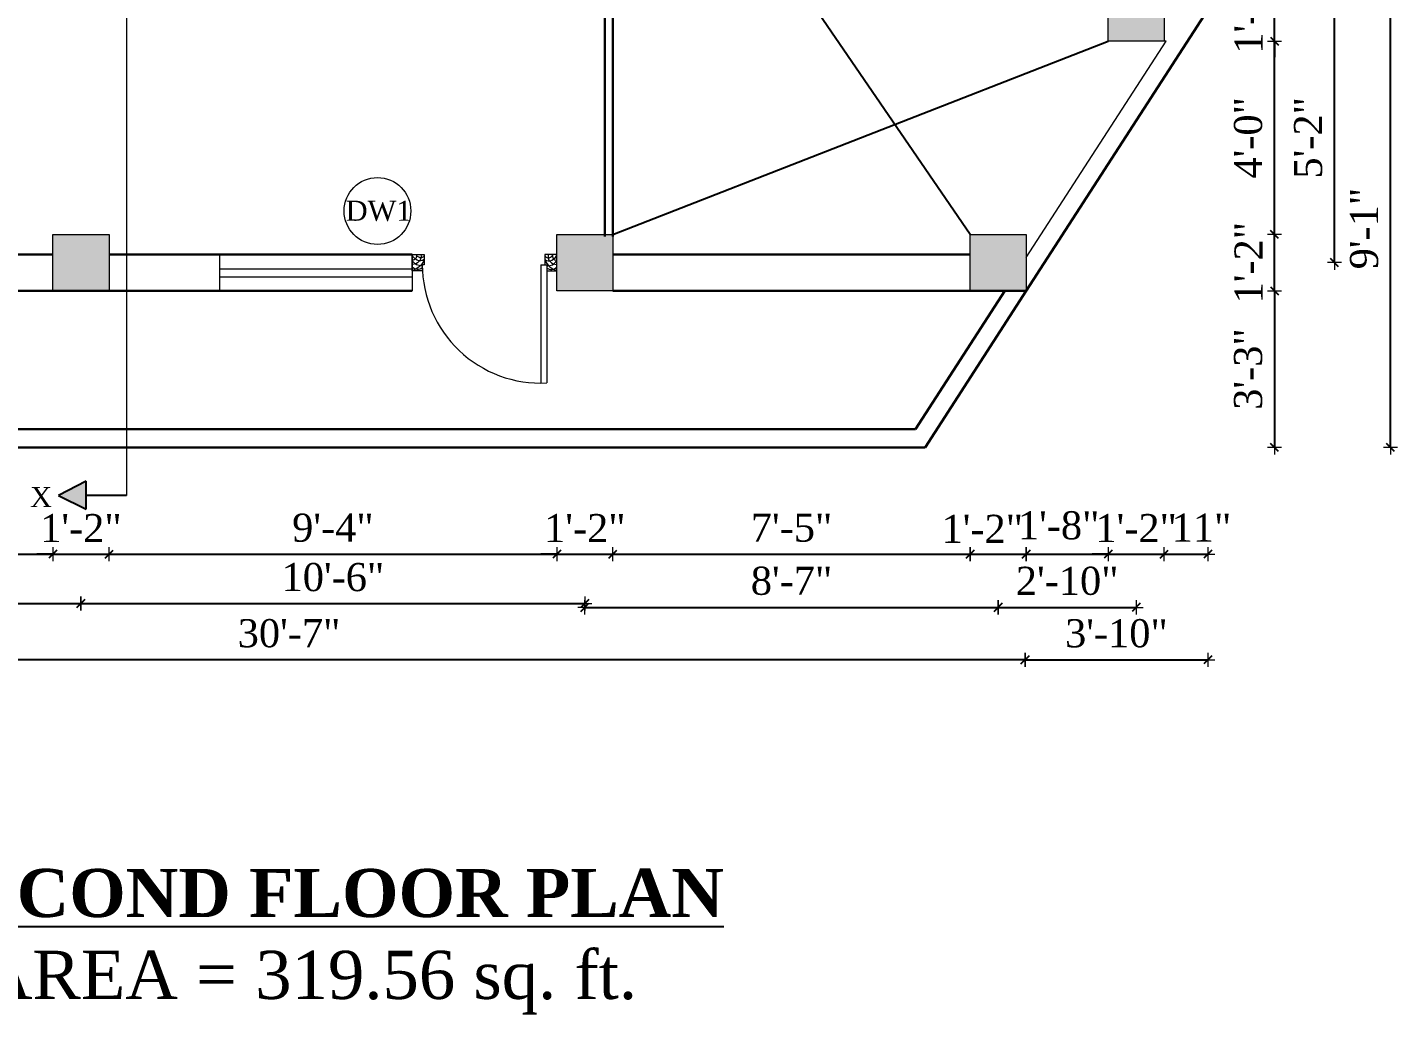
# Model space of a CAD drawing. Header units: inches. Extents: x 151827 to 346502, y -56182 to -23217.
# Drawn here: x 160600.1 to 160941.6, y -26790.3 to -26544.5 of the extents above; entities that cross this region are included whole.
import ezdxf

# ---------------------------------------------------------------- set-up
doc = ezdxf.new("R2010")
doc.units = ezdxf.units.IN
doc.header["$LTSCALE"] = 5
doc.header["$MEASUREMENT"] = 0
for name, color, linetype, lineweight in [('A-WALL', 7, 'Continuous', 9), ('Dimension', 7, 'Continuous', 18), ('DOOR', 62, 'Continuous', 0), ('Dw', 2, 'Continuous', 18)]:
    doc.layers.add(name, color=color, linetype=linetype, lineweight=lineweight)
doc.layers.add('dim line', color=7, linetype='Continuous', lineweight=15, true_color=0xfab2b2)
doc.layers.add('TEXT', color=6, linetype='Continuous')
doc.layers.add('WALL', color=7, linetype='Continuous')
doc.styles.add('ordinary', font='times.ttf')
doc.dimstyles.new('Copy of 96', dxfattribs={"dimtxt": 7, "dimasz": 4, "dimexe": 0.5, "dimexo": 0.5, "dimgap": 3, "dimtad": 1, "dimdec": 1, "dimzin": 11, "dimdsep": 46, "dimlunit": 4, "dimtxsty": 'ordinary', "dimblk": 'OBLIQUE', "dimcen": 0.09, "dimse1": 1, "dimse2": 1, "dimclrt": 6, "dimazin": 0, "dimtfac": 1, "dimtdec": 1, "dimtix": 1, "dimtmove": 2, "dimatfit": 3, "dimldrblk": 'leader', "dimfxl": 0.5, "dimfxlon": 1, "dimtolj": 1, "dimtzin": 0, "dimarcsym": 0})

# ---------------------------------------------------------------- blocks, each defined once
blk = doc.blocks.new('A$C27B36B59')
at = {"layer": 'DOOR'}
for p, q in [((0, 4), (0, 0)), ((2.5, 4), (0, 4)), ((2.5, 2.5), (2.5, 4)), ((0, 0), (3, 0)), ((3, 2.5), (2.5, 2.5)), ((3, 0), (3, 2.5))]:
    blk.add_line(p, q, dxfattribs=at)
for centre, radius, start, end in [((-1.4, -0.54), 4.75, 22.1411, 72.838), ((1.34, 2.09), 1.64, 45.138, 144.8948), ((2.21, 0.3), 2.49, 83.3149, 152.658), ((0.13, 0.37), 2.05, 349.4875, 93.6805), ((1.96, -0.47), 2.01, 58.7447, 166.495), ((-0.06, 0.32), 1.13, 343.542, 86.947), ((2.08, -0.4), 1.17, 38.2816, 160.1519)]:
    blk.add_arc(centre, radius, start, end, dxfattribs=at)
blk = doc.blocks.new('D2')
at = {"layer": 'DOOR'}
for p, q in [((74473.95, 24047.59), (74473.95, 24018.09)), ((74473.95, 24047.59), (74475.45, 24047.59)), ((74475.45, 24047.59), (74475.45, 24018.13))]:
    blk.add_line(p, q, dxfattribs=at)
blk.add_arc((74473.95, 24047.59), 29.5, 180, 272.9146, dxfattribs=at)
at = {"layer": 'DOOR', "xscale": -1, "rotation": 180}
blk.add_blockref('A$C27B36B59', (74441.95, 24050.09), dxfattribs=at)
at = {"layer": 'DOOR', "rotation": 180}
blk.add_blockref('A$C27B36B59', (74477.95, 24050.09), dxfattribs=at)
blk = doc.blocks.new('oblique')
at = {"color": 0, "lineweight": -2}
blk.add_line((0.25, 0.25), (-0.25, -0.25), dxfattribs=at)
at = {"layer": 'dim line', "lineweight": 9}
for p, q in [((-0.4375, 0), (0.4375, 0)), ((0, 0.4375), (0, -0.4375))]:
    blk.add_line(p, q, dxfattribs=at)
blk = doc.blocks.new('*D741')
at = {"layer": 'A-WALL', "color": 0, "lineweight": -2, "ltscale": 5, "transparency": 16777216}
for p, q in [((160910.9, -26596.06), (160910.9, -26592.06)), ((160910.9, -26610.06), (160910.9, -26596.06)), ((160910.9, -26610.06), (160910.9, -26614.06))]:
    blk.add_line(p, q, dxfattribs=at)
at = {"layer": 'Defpoints', "color": 0, "ltscale": 5, "transparency": 16777216}
for p in [(160849.03, -26596.06), (160910.9, -26596.06), (160849.03, -26610.06)]:
    blk.add_point(p, dxfattribs=at)
at = {"layer": 'A-WALL', "color": 0, "lineweight": -2, "ltscale": 5, "transparency": 16777216, "xscale": 4, "yscale": 4, "zscale": 4}
for p, rotation in [((160910.9, -26596.06), 270), ((160910.9, -26610.06), 90)]:
    blk.add_blockref('oblique', p, dxfattribs=dict(at, rotation=rotation))
at = {"layer": 'A-WALL', "color": 6, "ltscale": 5, "transparency": 16777216, "insert": (160904.4, -26603.06), "char_height": 7, "attachment_point": 5, "rotation": 90, "style": 'ordinary'}
blk.add_mtext('\\A1;1\'-2"', dxfattribs=at)
blk = doc.blocks.new('_OBLIQUE')
at = {"color": 0, "linetype": 'ByBlock'}
blk.add_line((-0.5, -0.5), (0.5, 0.5), dxfattribs=at)
blk = doc.blocks.new('leader')
at = {"layer": 'Dimension'}
for p, q in [((0, -4.328), (0, 4.328)), ((-4.424, 0), (4.424, 0))]:
    blk.add_line(p, q, dxfattribs=at)
blk = doc.blocks.new('*D742')
at = {"layer": 'A-WALL', "color": 0, "lineweight": -2, "ltscale": 5, "transparency": 16777216}
blk.add_line((160910.9, -26596.06), (160910.9, -26547.88), dxfattribs=at)
at = {"layer": 'Defpoints', "color": 0, "ltscale": 5, "transparency": 16777216}
for p in [(160883.41, -26547.88), (160910.9, -26547.88), (160849.03, -26596.06)]:
    blk.add_point(p, dxfattribs=at)
at = {"layer": 'A-WALL', "color": 0, "lineweight": -2, "ltscale": 5, "transparency": 16777216, "xscale": 4, "yscale": 4, "zscale": 4}
for p, rotation in [((160910.9, -26547.88), 90), ((160910.9, -26596.06), 270)]:
    blk.add_blockref('oblique', p, dxfattribs=dict(at, rotation=rotation))
at = {"layer": 'A-WALL', "color": 6, "ltscale": 5, "transparency": 16777216, "insert": (160904.34, -26571.97), "char_height": 7, "attachment_point": 5, "rotation": 90, "style": 'ordinary'}
blk.add_mtext('\\A1;4\'-0"', dxfattribs=at)
blk = doc.blocks.new('*D743')
at = {"layer": 'A-WALL', "color": 0, "lineweight": -2, "ltscale": 5, "transparency": 16777216}
for p, q in [((160910.9, -26533.88), (160910.9, -26529.88)), ((160910.9, -26547.88), (160910.9, -26533.88)), ((160910.9, -26547.88), (160910.9, -26551.88))]:
    blk.add_line(p, q, dxfattribs=at)
at = {"layer": 'Defpoints', "color": 0, "ltscale": 5, "transparency": 16777216}
for p in [(160883.41, -26533.88), (160910.9, -26533.88), (160883.41, -26547.88)]:
    blk.add_point(p, dxfattribs=at)
at = {"layer": 'A-WALL', "color": 0, "lineweight": -2, "ltscale": 5, "transparency": 16777216, "xscale": 4, "yscale": 4, "zscale": 4}
for p, rotation in [((160910.9, -26533.88), 270), ((160910.9, -26547.88), 90)]:
    blk.add_blockref('oblique', p, dxfattribs=dict(at, rotation=rotation))
at = {"layer": 'A-WALL', "color": 6, "ltscale": 5, "transparency": 16777216, "insert": (160904.4, -26540.88), "char_height": 7, "attachment_point": 5, "rotation": 90, "style": 'ordinary'}
blk.add_mtext('\\A1;1\'-2"', dxfattribs=at)
blk = doc.blocks.new('*D748')
at = {"layer": 'A-WALL', "color": 0, "lineweight": -2, "ltscale": 5, "transparency": 16777216}
blk.add_line((160925.85, -26603.06), (160925.85, -26540.88), dxfattribs=at)
at = {"layer": 'Defpoints', "color": 0, "ltscale": 5, "transparency": 16777216}
for p in [(160876.41, -26540.88), (160925.85, -26540.88), (160842.03, -26603.06)]:
    blk.add_point(p, dxfattribs=at)
at = {"layer": 'A-WALL', "color": 0, "lineweight": -2, "ltscale": 5, "transparency": 16777216, "xscale": 4, "yscale": 4, "zscale": 4}
for p, rotation in [((160925.85, -26540.88), 90), ((160925.85, -26603.06), 270)]:
    blk.add_blockref('oblique', p, dxfattribs=dict(at, rotation=rotation))
at = {"layer": 'A-WALL', "color": 6, "ltscale": 5, "transparency": 16777216, "insert": (160919.29, -26571.97), "char_height": 7, "attachment_point": 5, "rotation": 90, "style": 'ordinary'}
blk.add_mtext('\\A1;5\'-2"', dxfattribs=at)
blk = doc.blocks.new('*D764')
at = {"layer": 'A-WALL', "color": 0, "lineweight": -2, "ltscale": 5, "transparency": 16777216}
blk.add_line((160939.81, -26649.06), (160939.81, -26540.06), dxfattribs=at)
at = {"layer": 'Defpoints', "color": 0, "ltscale": 5, "transparency": 16777216}
for p in [(160894.27, -26540.06), (160939.81, -26540.06), (160823.83, -26649.06)]:
    blk.add_point(p, dxfattribs=at)
at = {"layer": 'A-WALL', "color": 0, "lineweight": -2, "ltscale": 5, "transparency": 16777216, "xscale": 4, "yscale": 4, "zscale": 4}
for p, rotation in [((160939.81, -26540.06), 90), ((160939.81, -26649.06), 270)]:
    blk.add_blockref('oblique', p, dxfattribs=dict(at, rotation=rotation))
at = {"layer": 'A-WALL', "color": 6, "ltscale": 5, "transparency": 16777216, "insert": (160933.24, -26594.56), "char_height": 7, "attachment_point": 5, "rotation": 90, "style": 'ordinary'}
blk.add_mtext('\\A1;9\'-1"', dxfattribs=at)
blk = doc.blocks.new('*D767')
at = {"layer": 'A-WALL', "color": 0, "lineweight": -2, "ltscale": 5, "transparency": 16777216}
blk.add_line((160496.24, -26675.67), (160606.45, -26675.67), dxfattribs=at)
at = {"layer": 'Defpoints', "color": 0, "ltscale": 5, "transparency": 16777216}
for p in [(160496.24, -26610.06), (160606.45, -26610.06), (160606.45, -26675.67)]:
    blk.add_point(p, dxfattribs=at)
at = {"layer": 'A-WALL', "color": 0, "lineweight": -2, "ltscale": 5, "transparency": 16777216, "xscale": 4, "yscale": 4, "zscale": 4, "rotation": 180}
blk.add_blockref('oblique', (160496.24, -26675.67), dxfattribs=at)
at = {"layer": 'A-WALL', "color": 0, "lineweight": -2, "ltscale": 5, "transparency": 16777216, "xscale": 4, "yscale": 4, "zscale": 4}
blk.add_blockref('oblique', (160606.45, -26675.67), dxfattribs=at)
at = {"layer": 'A-WALL', "color": 6, "ltscale": 5, "transparency": 16777216, "insert": (160551.35, -26669.1), "char_height": 7, "attachment_point": 5, "style": 'ordinary'}
blk.add_mtext('\\A1;9\'-2"', dxfattribs=at)
blk = doc.blocks.new('*D768')
at = {"layer": 'A-WALL', "color": 0, "lineweight": -2, "ltscale": 5, "transparency": 16777216}
for p, q in [((160606.45, -26675.67), (160602.45, -26675.67)), ((160606.45, -26675.67), (160620.45, -26675.67)), ((160620.45, -26675.67), (160624.45, -26675.67))]:
    blk.add_line(p, q, dxfattribs=at)
at = {"layer": 'Defpoints', "color": 0, "ltscale": 5, "transparency": 16777216}
for p in [(160606.45, -26610.06), (160620.45, -26610.06), (160620.45, -26675.67)]:
    blk.add_point(p, dxfattribs=at)
at = {"layer": 'A-WALL', "color": 0, "lineweight": -2, "ltscale": 5, "transparency": 16777216, "xscale": 4, "yscale": 4, "zscale": 4}
blk.add_blockref('oblique', (160606.45, -26675.67), dxfattribs=at)
at = {"layer": 'A-WALL', "color": 0, "lineweight": -2, "ltscale": 5, "transparency": 16777216, "xscale": 4, "yscale": 4, "zscale": 4, "rotation": 180}
blk.add_blockref('oblique', (160620.45, -26675.67), dxfattribs=at)
at = {"layer": 'A-WALL', "color": 6, "ltscale": 5, "transparency": 16777216, "insert": (160613.45, -26669.17), "char_height": 7, "attachment_point": 5, "style": 'ordinary'}
blk.add_mtext('\\A1;1\'-2"', dxfattribs=at)
blk = doc.blocks.new('*D769')
at = {"layer": 'A-WALL', "color": 0, "lineweight": -2, "ltscale": 5, "transparency": 16777216}
blk.add_line((160620.45, -26675.67), (160732.02, -26675.67), dxfattribs=at)
at = {"layer": 'Defpoints', "color": 0, "ltscale": 5, "transparency": 16777216}
for p in [(160620.45, -26610.06), (160732.02, -26610.06), (160732.02, -26675.67)]:
    blk.add_point(p, dxfattribs=at)
at = {"layer": 'A-WALL', "color": 0, "lineweight": -2, "ltscale": 5, "transparency": 16777216, "xscale": 4, "yscale": 4, "zscale": 4, "rotation": 180}
blk.add_blockref('oblique', (160620.45, -26675.67), dxfattribs=at)
at = {"layer": 'A-WALL', "color": 0, "lineweight": -2, "ltscale": 5, "transparency": 16777216, "xscale": 4, "yscale": 4, "zscale": 4}
blk.add_blockref('oblique', (160732.02, -26675.67), dxfattribs=at)
at = {"layer": 'A-WALL', "color": 6, "ltscale": 5, "transparency": 16777216, "insert": (160676.24, -26669.1), "char_height": 7, "attachment_point": 5, "style": 'ordinary'}
blk.add_mtext('\\A1;9\'-4"', dxfattribs=at)
blk = doc.blocks.new('*D770')
at = {"layer": 'A-WALL', "color": 0, "lineweight": -2, "ltscale": 5, "transparency": 16777216}
for p, q in [((160732.02, -26675.67), (160728.02, -26675.67)), ((160732.02, -26675.67), (160746.02, -26675.67)), ((160746.02, -26675.67), (160750.02, -26675.67))]:
    blk.add_line(p, q, dxfattribs=at)
at = {"layer": 'Defpoints', "color": 0, "ltscale": 5, "transparency": 16777216}
for p in [(160732.02, -26610.06), (160746.02, -26610.06), (160746.02, -26675.67)]:
    blk.add_point(p, dxfattribs=at)
at = {"layer": 'A-WALL', "color": 0, "lineweight": -2, "ltscale": 5, "transparency": 16777216, "xscale": 4, "yscale": 4, "zscale": 4}
blk.add_blockref('oblique', (160732.02, -26675.67), dxfattribs=at)
at = {"layer": 'A-WALL', "color": 0, "lineweight": -2, "ltscale": 5, "transparency": 16777216, "xscale": 4, "yscale": 4, "zscale": 4, "rotation": 180}
blk.add_blockref('oblique', (160746.02, -26675.67), dxfattribs=at)
at = {"layer": 'A-WALL', "color": 6, "ltscale": 5, "transparency": 16777216, "insert": (160739.02, -26669.17), "char_height": 7, "attachment_point": 5, "style": 'ordinary'}
blk.add_mtext('\\A1;1\'-2"', dxfattribs=at)
blk = doc.blocks.new('*D771')
at = {"layer": 'A-WALL', "color": 0, "lineweight": -2, "ltscale": 5, "transparency": 16777216}
blk.add_line((160746.02, -26675.67), (160835.03, -26675.67), dxfattribs=at)
at = {"layer": 'Defpoints', "color": 0, "ltscale": 5, "transparency": 16777216}
for p in [(160746.02, -26610.06), (160835.03, -26610.06), (160835.03, -26675.67)]:
    blk.add_point(p, dxfattribs=at)
at = {"layer": 'A-WALL', "color": 0, "lineweight": -2, "ltscale": 5, "transparency": 16777216, "xscale": 4, "yscale": 4, "zscale": 4, "rotation": 180}
blk.add_blockref('oblique', (160746.02, -26675.67), dxfattribs=at)
at = {"layer": 'A-WALL', "color": 0, "lineweight": -2, "ltscale": 5, "transparency": 16777216, "xscale": 4, "yscale": 4, "zscale": 4}
blk.add_blockref('oblique', (160835.03, -26675.67), dxfattribs=at)
at = {"layer": 'A-WALL', "color": 6, "ltscale": 5, "transparency": 16777216, "insert": (160790.53, -26669.1), "char_height": 7, "attachment_point": 5, "style": 'ordinary'}
blk.add_mtext('\\A1;7\'-5"', dxfattribs=at)
blk = doc.blocks.new('*D772')
at = {"layer": 'A-WALL', "color": 0, "lineweight": -2, "ltscale": 5, "transparency": 16777216}
blk.add_line((160835.03, -26675.67), (160849.03, -26675.67), dxfattribs=at)
at = {"layer": 'Defpoints', "color": 0, "ltscale": 5, "transparency": 16777216}
for p in [(160835.03, -26610.06), (160849.03, -26610.06), (160849.03, -26675.67)]:
    blk.add_point(p, dxfattribs=at)
at = {"layer": 'A-WALL', "color": 0, "lineweight": -2, "ltscale": 5, "transparency": 16777216, "xscale": 4, "yscale": 4, "zscale": 4, "rotation": 180}
blk.add_blockref('oblique', (160835.03, -26675.67), dxfattribs=at)
at = {"layer": 'A-WALL', "color": 0, "lineweight": -2, "ltscale": 5, "transparency": 16777216, "xscale": 4, "yscale": 4, "zscale": 4}
blk.add_blockref('oblique', (160849.03, -26675.67), dxfattribs=at)
at = {"layer": 'A-WALL', "color": 6, "ltscale": 5, "transparency": 16777216, "insert": (160838.06, -26669.35), "char_height": 7, "attachment_point": 5, "style": 'ordinary'}
blk.add_mtext('\\A1;1\'-2"', dxfattribs=at)
blk = doc.blocks.new('*D773')
at = {"layer": 'A-WALL', "color": 0, "lineweight": -2, "ltscale": 5, "transparency": 16777216}
blk.add_line((160849.03, -26675.67), (160869.41, -26675.67), dxfattribs=at)
at = {"layer": 'Defpoints', "color": 0, "ltscale": 5, "transparency": 16777216}
for p in [(160869.41, -26547.88), (160849.03, -26610.06), (160869.41, -26675.67)]:
    blk.add_point(p, dxfattribs=at)
at = {"layer": 'A-WALL', "color": 0, "lineweight": -2, "ltscale": 5, "transparency": 16777216, "xscale": 4, "yscale": 4, "zscale": 4, "rotation": 180}
blk.add_blockref('oblique', (160849.03, -26675.67), dxfattribs=at)
at = {"layer": 'A-WALL', "color": 0, "lineweight": -2, "ltscale": 5, "transparency": 16777216, "xscale": 4, "yscale": 4, "zscale": 4}
blk.add_blockref('oblique', (160869.41, -26675.67), dxfattribs=at)
at = {"layer": 'A-WALL', "color": 6, "ltscale": 5, "transparency": 16777216, "insert": (160857.1, -26668.53), "char_height": 7, "attachment_point": 5, "style": 'ordinary'}
blk.add_mtext('\\A1;1\'-8"', dxfattribs=at)
blk = doc.blocks.new('*D774')
at = {"layer": 'A-WALL', "color": 0, "lineweight": -2, "ltscale": 5, "transparency": 16777216}
for p, q in [((160869.41, -26675.67), (160865.41, -26675.67)), ((160869.41, -26675.67), (160883.41, -26675.67)), ((160883.41, -26675.67), (160887.41, -26675.67))]:
    blk.add_line(p, q, dxfattribs=at)
at = {"layer": 'Defpoints', "color": 0, "ltscale": 5, "transparency": 16777216}
for p in [(160869.41, -26547.88), (160883.41, -26547.88), (160883.41, -26675.67)]:
    blk.add_point(p, dxfattribs=at)
at = {"layer": 'A-WALL', "color": 0, "lineweight": -2, "ltscale": 5, "transparency": 16777216, "xscale": 4, "yscale": 4, "zscale": 4}
blk.add_blockref('oblique', (160869.41, -26675.67), dxfattribs=at)
at = {"layer": 'A-WALL', "color": 0, "lineweight": -2, "ltscale": 5, "transparency": 16777216, "xscale": 4, "yscale": 4, "zscale": 4, "rotation": 180}
blk.add_blockref('oblique', (160883.41, -26675.67), dxfattribs=at)
at = {"layer": 'A-WALL', "color": 6, "ltscale": 5, "transparency": 16777216, "insert": (160876.41, -26669.17), "char_height": 7, "attachment_point": 5, "style": 'ordinary'}
blk.add_mtext('\\A1;1\'-2"', dxfattribs=at)
blk = doc.blocks.new('*D775')
at = {"layer": 'A-WALL', "color": 0, "lineweight": -2, "ltscale": 5, "transparency": 16777216}
blk.add_line((160883.41, -26675.67), (160894.27, -26675.67), dxfattribs=at)
at = {"layer": 'Defpoints', "color": 0, "ltscale": 5, "transparency": 16777216}
for p in [(160894.27, -26540.06), (160883.41, -26547.88), (160894.27, -26675.67)]:
    blk.add_point(p, dxfattribs=at)
at = {"layer": 'A-WALL', "color": 0, "lineweight": -2, "ltscale": 5, "transparency": 16777216, "xscale": 4, "yscale": 4, "zscale": 4, "rotation": 180}
blk.add_blockref('oblique', (160883.41, -26675.67), dxfattribs=at)
at = {"layer": 'A-WALL', "color": 0, "lineweight": -2, "ltscale": 5, "transparency": 16777216, "xscale": 4, "yscale": 4, "zscale": 4}
blk.add_blockref('oblique', (160894.27, -26675.67), dxfattribs=at)
at = {"layer": 'A-WALL', "color": 6, "ltscale": 5, "transparency": 16777216, "insert": (160892.68, -26669.06), "char_height": 7, "attachment_point": 5, "style": 'ordinary'}
blk.add_mtext('\\A1;11"', dxfattribs=at)
blk = doc.blocks.new('*D776')
at = {"layer": 'A-WALL', "color": 0, "lineweight": -2, "ltscale": 5, "transparency": 16777216}
blk.add_line((160489.24, -26687.98), (160613.45, -26687.98), dxfattribs=at)
at = {"layer": 'Defpoints', "color": 0, "ltscale": 5, "transparency": 16777216}
for p in [(160489.24, -26603.06), (160613.45, -26603.06), (160613.45, -26687.98)]:
    blk.add_point(p, dxfattribs=at)
at = {"layer": 'A-WALL', "color": 0, "lineweight": -2, "ltscale": 5, "transparency": 16777216, "xscale": 4, "yscale": 4, "zscale": 4, "rotation": 180}
blk.add_blockref('oblique', (160489.24, -26687.98), dxfattribs=at)
at = {"layer": 'A-WALL', "color": 0, "lineweight": -2, "ltscale": 5, "transparency": 16777216, "xscale": 4, "yscale": 4, "zscale": 4}
blk.add_blockref('oblique', (160613.45, -26687.98), dxfattribs=at)
at = {"layer": 'A-WALL', "color": 6, "ltscale": 5, "transparency": 16777216, "insert": (160551.35, -26681.42), "char_height": 7, "attachment_point": 5, "style": 'ordinary'}
blk.add_mtext('\\A1;10\'-4"', dxfattribs=at)
blk = doc.blocks.new('*D777')
at = {"layer": 'A-WALL', "color": 0, "lineweight": -2, "ltscale": 5, "transparency": 16777216}
blk.add_line((160739.02, -26688.91), (160842.03, -26688.91), dxfattribs=at)
at = {"layer": 'Defpoints', "color": 0, "ltscale": 5, "transparency": 16777216}
for p in [(160739.02, -26603.06), (160842.03, -26603.06), (160842.03, -26688.91)]:
    blk.add_point(p, dxfattribs=at)
at = {"layer": 'A-WALL', "color": 0, "lineweight": -2, "ltscale": 5, "transparency": 16777216, "xscale": 4, "yscale": 4, "zscale": 4, "rotation": 180}
blk.add_blockref('oblique', (160739.02, -26688.91), dxfattribs=at)
at = {"layer": 'A-WALL', "color": 0, "lineweight": -2, "ltscale": 5, "transparency": 16777216, "xscale": 4, "yscale": 4, "zscale": 4}
blk.add_blockref('oblique', (160842.03, -26688.91), dxfattribs=at)
at = {"layer": 'A-WALL', "color": 6, "ltscale": 5, "transparency": 16777216, "insert": (160790.53, -26682.34), "char_height": 7, "attachment_point": 5, "style": 'ordinary'}
blk.add_mtext('\\A1;8\'-7"', dxfattribs=at)
blk = doc.blocks.new('*D778')
at = {"layer": 'A-WALL', "color": 0, "lineweight": -2, "ltscale": 5, "transparency": 16777216}
blk.add_line((160613.45, -26687.98), (160739.02, -26687.98), dxfattribs=at)
at = {"layer": 'Defpoints', "color": 0, "ltscale": 5, "transparency": 16777216}
for p in [(160613.45, -26603.06), (160739.02, -26603.06), (160739.02, -26687.98)]:
    blk.add_point(p, dxfattribs=at)
at = {"layer": 'A-WALL', "color": 0, "lineweight": -2, "ltscale": 5, "transparency": 16777216, "xscale": 4, "yscale": 4, "zscale": 4, "rotation": 180}
blk.add_blockref('oblique', (160613.45, -26687.98), dxfattribs=at)
at = {"layer": 'A-WALL', "color": 0, "lineweight": -2, "ltscale": 5, "transparency": 16777216, "xscale": 4, "yscale": 4, "zscale": 4}
blk.add_blockref('oblique', (160739.02, -26687.98), dxfattribs=at)
at = {"layer": 'A-WALL', "color": 6, "ltscale": 5, "transparency": 16777216, "insert": (160676.24, -26681.42), "char_height": 7, "attachment_point": 5, "style": 'ordinary'}
blk.add_mtext('\\A1;10\'-6"', dxfattribs=at)
blk = doc.blocks.new('*D779')
at = {"layer": 'A-WALL', "color": 0, "lineweight": -2, "ltscale": 5, "transparency": 16777216}
blk.add_line((160842.03, -26688.91), (160876.41, -26688.91), dxfattribs=at)
at = {"layer": 'Defpoints', "color": 0, "ltscale": 5, "transparency": 16777216}
for p in [(160876.41, -26540.88), (160842.03, -26603.06), (160876.41, -26688.91)]:
    blk.add_point(p, dxfattribs=at)
at = {"layer": 'A-WALL', "color": 0, "lineweight": -2, "ltscale": 5, "transparency": 16777216, "xscale": 4, "yscale": 4, "zscale": 4, "rotation": 180}
blk.add_blockref('oblique', (160842.03, -26688.91), dxfattribs=at)
at = {"layer": 'A-WALL', "color": 0, "lineweight": -2, "ltscale": 5, "transparency": 16777216, "xscale": 4, "yscale": 4, "zscale": 4}
blk.add_blockref('oblique', (160876.41, -26688.91), dxfattribs=at)
at = {"layer": 'A-WALL', "color": 6, "ltscale": 5, "transparency": 16777216, "insert": (160859.22, -26682.35), "char_height": 7, "attachment_point": 5, "style": 'ordinary'}
blk.add_mtext('\\A1;2\'-10"', dxfattribs=at)
blk = doc.blocks.new('*D780')
at = {"layer": 'A-WALL', "color": 0, "lineweight": -2, "ltscale": 5, "transparency": 16777216}
blk.add_line((160848.71, -26701.97), (160481.91, -26701.97), dxfattribs=at)
at = {"layer": 'Defpoints', "color": 0, "ltscale": 5, "transparency": 16777216}
for p in [(160481.91, -26610.06), (160848.71, -26610.06), (160481.91, -26701.97)]:
    blk.add_point(p, dxfattribs=at)
at = {"layer": 'A-WALL', "color": 0, "lineweight": -2, "ltscale": 5, "transparency": 16777216, "xscale": 4, "yscale": 4, "zscale": 4, "rotation": 180}
blk.add_blockref('oblique', (160481.91, -26701.97), dxfattribs=at)
at = {"layer": 'A-WALL', "color": 0, "lineweight": -2, "ltscale": 5, "transparency": 16777216, "xscale": 4, "yscale": 4, "zscale": 4}
blk.add_blockref('oblique', (160848.71, -26701.97), dxfattribs=at)
at = {"layer": 'A-WALL', "color": 6, "ltscale": 5, "transparency": 16777216, "insert": (160665.31, -26695.4), "char_height": 7, "attachment_point": 5, "style": 'ordinary'}
blk.add_mtext('\\A1;30\'-7"', dxfattribs=at)
blk = doc.blocks.new('*D781')
at = {"layer": 'A-WALL', "color": 0, "lineweight": -2, "ltscale": 5, "transparency": 16777216}
blk.add_line((160848.71, -26701.97), (160894.27, -26701.97), dxfattribs=at)
at = {"layer": 'Defpoints', "color": 0, "ltscale": 5, "transparency": 16777216}
for p in [(160894.27, -26540.06), (160848.71, -26610.06), (160894.27, -26701.97)]:
    blk.add_point(p, dxfattribs=at)
at = {"layer": 'A-WALL', "color": 0, "lineweight": -2, "ltscale": 5, "transparency": 16777216, "xscale": 4, "yscale": 4, "zscale": 4, "rotation": 180}
blk.add_blockref('oblique', (160848.71, -26701.97), dxfattribs=at)
at = {"layer": 'A-WALL', "color": 0, "lineweight": -2, "ltscale": 5, "transparency": 16777216, "xscale": 4, "yscale": 4, "zscale": 4}
blk.add_blockref('oblique', (160894.27, -26701.97), dxfattribs=at)
at = {"layer": 'A-WALL', "color": 6, "ltscale": 5, "transparency": 16777216, "insert": (160871.49, -26695.41), "char_height": 7, "attachment_point": 5, "style": 'ordinary'}
blk.add_mtext('\\A1;3\'-10"', dxfattribs=at)
blk = doc.blocks.new('*D851')
at = {"layer": 'A-WALL', "color": 0, "lineweight": -2, "ltscale": 5, "transparency": 16777216}
blk.add_line((160910.9, -26610.06), (160910.9, -26649.06), dxfattribs=at)
at = {"layer": 'Defpoints', "color": 0, "ltscale": 5, "transparency": 16777216}
for p in [(160849.03, -26610.06), (160823.83, -26649.06), (160910.9, -26649.06)]:
    blk.add_point(p, dxfattribs=at)
at = {"layer": 'A-WALL', "color": 0, "lineweight": -2, "ltscale": 5, "transparency": 16777216, "xscale": 4, "yscale": 4, "zscale": 4}
for p, rotation in [((160910.9, -26610.06), 90), ((160910.9, -26649.06), 270)]:
    blk.add_blockref('oblique', p, dxfattribs=dict(at, rotation=rotation))
at = {"layer": 'A-WALL', "color": 6, "ltscale": 5, "transparency": 16777216, "insert": (160904.34, -26629.56), "char_height": 7, "attachment_point": 5, "rotation": 90, "style": 'ordinary'}
blk.add_mtext('\\A1;3\'-3"', dxfattribs=at)

msp = doc.modelspace()

# ---------------------------------------------------------------- hatches: boundary and pattern name
at = {"ltscale": 5}
msp.add_hatch(color=256, dxfattribs=at).paths.add_polyline_path([(160614.74, -26664.49), (160614.74, -26657.48), (160607.86, -26661.06)])
at = {"layer": 'WALL', "linetype": 'ByBlock', "ltscale": 5, "true_color": 0xf8991e}
h = msp.add_hatch(color=30, dxfattribs=at)
h.dxf.hatch_style = 1
h.paths.add_polyline_path([(160869.41, -26533.88), (160869.41, -26547.88), (160883.41, -26547.88), (160883.41, -26533.88)])
h = msp.add_hatch(color=30, dxfattribs=at)
h.dxf.hatch_style = 1
h.paths.add_polyline_path([(160606.45, -26596.06), (160606.45, -26610.06), (160620.45, -26610.06), (160620.45, -26596.06)])
h = msp.add_hatch(color=30, dxfattribs=at)
h.dxf.hatch_style = 1
h.paths.add_polyline_path([(160732.02, -26596.06), (160732.02, -26610.06), (160746.02, -26610.06), (160746.02, -26596.06)])
h = msp.add_hatch(color=30, dxfattribs=at)
h.dxf.hatch_style = 1
h.paths.add_polyline_path([(160835.03, -26596.06), (160835.03, -26610.06), (160849.03, -26610.06), (160849.03, -26596.06)])

# ---------------------------------------------------------------- linework, layer by layer
at = {"ltscale": 5}
for p, q in [((160614.74, -26657.48, -72.71), (160607.86, -26661.06, -72.71)), ((160614.74, -26664.49, -72.71), (160614.74, -26657.48, -72.71)), ((160607.86, -26661.06, -72.71), (160614.74, -26664.49, -72.71)), ((160624.84, -26661.06, -72.71), (160614.74, -26661.06, -72.71))]:
    msp.add_line(p, q, dxfattribs=at)
at = {"layer": 'A-WALL', "ltscale": 5}
for p, q in [((160624.84, -26372.5, -72.71), (160624.84, -26661.06, -72.71)), ((160648.02, -26601.06, -72.71), (160648.02, -26610.06, -72.71)), ((160696.02, -26601.06, -72.71), (160696.02, -26610.06, -72.71))]:
    msp.add_line(p, q, dxfattribs=at)
at = {"layer": 'A-WALL', "lineweight": 30}
for p, q in [((160744.02, -26469.78, -72.71), (160744.02, -26596.56, -72.71)), ((160746.02, -26469.78, -72.71), (160746.02, -26596.56, -72.71)), ((160894.27, -26540.06, -72.71), (160849.03, -26610.06, -72.71)), ((160606.45, -26601.06, -72.71), (160532.24, -26601.06, -72.71)), ((160696.02, -26601.06, -72.71), (160620.45, -26601.06, -72.71)), ((160835.03, -26601.06, -72.71), (160746.02, -26601.06, -72.71)), ((160696.02, -26610.06, -72.71), (160532.24, -26610.06, -72.71)), ((160849.03, -26610.06, -72.71), (160746.02, -26610.06, -72.71)), ((160843.67, -26610.06, -72.71), (160821.38, -26644.56, -72.71)), ((160849.03, -26610.06, -72.71), (160823.83, -26649.06, -72.71)), ((160821.38, -26644.56, -72.71), (160485.6, -26644.56, -72.71)), ((160823.83, -26649.06, -72.71), (160480.99, -26649.06, -72.71))]:
    msp.add_line(p, q, dxfattribs=at)
at = {"layer": 'A-WALL', "ltscale": 5, "elevation": -72.71}
msp.add_lwpolyline([(160746.02, -26601.06), (160746.02, -26601.06), (160835.03, -26601.06), (160835.03, -26596.06), (160849.03, -26596.06), (160849.03, -26601.77), (160883.85, -26547.88), (160869.41, -26547.88), (160869.41, -26533.88), (160874.3, -26533.88), (160746.02, -26460.96), (160746.02, -26469.78)], dxfattribs=at)
for points in [[(160869.41, -26533.88), (160883.41, -26533.88), (160883.41, -26547.88), (160869.41, -26547.88)], [(160606.45, -26596.06), (160620.45, -26596.06), (160620.45, -26610.06), (160606.45, -26610.06)], [(160732.02, -26596.06), (160746.02, -26596.06), (160746.02, -26610.06), (160732.02, -26610.06)], [(160835.03, -26596.06), (160849.03, -26596.06), (160849.03, -26610.06), (160835.03, -26610.06)]]:
    msp.add_lwpolyline(points, close=True, dxfattribs=at)
at = {"layer": 'A-WALL', "ltscale": 5}
msp.add_circle((160687.34, -26590.19, -72.71), 8.32, dxfattribs=at)
at = {"layer": 'Dw', "color": 3}
for p, q in [((160648.02, -26604.56, -72.71), (160696.02, -26604.56, -72.71)), ((160648.02, -26606.56, -72.71), (160696.02, -26606.56, -72.71))]:
    msp.add_line(p, q, dxfattribs=at)
at = {"layer": 'WALL', "color": 30, "linetype": 'ByBlock', "ltscale": 5, "true_color": 0xf8991e}
for p, q in [((160835.03, -26596.06, -72.71), (160746.02, -26466.13, -72.71)), ((160746.02, -26596.06, -72.71), (160869.41, -26547.88, -72.71))]:
    msp.add_line(p, q, dxfattribs=at)

# ---------------------------------------------------------------- block references
at = {"layer": 'WALL', "color": 2, "linetype": 'ByBlock'}
msp.add_blockref('D2', (86254.07, -50651.15, -72.71), dxfattribs=at)

# ---------------------------------------------------------------- texts
at = {"layer": 'TEXT', "style": 'ordinary'}
for s, p in [('DW1', (160679.44, -26592.63, -72.71)), ('X', (160600.79, -26663.94, -72.71))]:
    msp.add_text(s, height=5, dxfattribs=at).set_placement(p)
at = {"layer": 'TEXT', "char_height": 12, "width": 219.8151, "attachment_point": 8, "style": 'ordinary'}
for s, insert in [('{\\fTimes New Roman|b1|i0|c0|p18;\\LSECOND FLOOR PLAN}', (160674.46, -26766.22, -72.71)), ('AREA = 319.56 sq. ft.', (160670.15, -26790.34, -72.71))]:
    msp.add_mtext(s, dxfattribs=dict(at, insert=insert))

# ---------------------------------------------------------------- dimensions: what is measured, and where the dimension line sits
at = {"layer": 'A-WALL', "ltscale": 5}
for base, p1, p2, picture, middle in [((160910.9, -26533.88, -72.71), (160883.41, -26547.88, -72.71), (160883.41, -26533.88, -72.71), '*D743', (160904.4, -26540.88, -72.71)), ((160939.81, -26540.06, -72.71), (160823.83, -26649.06, -72.71), (160894.27, -26540.06, -72.71), '*D764', (160933.24, -26594.56, -72.71)), ((160925.85, -26540.88, -72.71), (160842.03, -26603.06, -72.71), (160876.41, -26540.88, -72.71), '*D748', (160919.29, -26571.97, -72.71)), ((160910.9, -26547.88, -72.71), (160849.03, -26596.06, -72.71), (160883.41, -26547.88, -72.71), '*D742', (160904.34, -26571.97, -72.71)), ((160910.9, -26596.06, -72.71), (160849.03, -26610.06, -72.71), (160849.03, -26596.06, -72.71), '*D741', (160904.4, -26603.06, -72.71)), ((160910.9, -26649.06, -72.71), (160849.03, -26610.06, -72.71), (160823.83, -26649.06, -72.71), '*D851', (160904.34, -26629.56, -72.71))]:
    dim = msp.add_linear_dim(base=base, p1=p1, p2=p2, angle=90, dimstyle='Copy of 96', override={"dimdec": 0, "dimblk": 'oblique', "dimtdec": 0, "dimarcsym": 1}, dxfattribs=at)
    dim.commit()
    dim.dimension.update_dxf_attribs({"geometry": picture, "text_midpoint": middle})
for base, p1, p2, picture, middle in [((160894.27, -26701.97, -72.71), (160848.71, -26610.06, -72.71), (160894.27, -26540.06, -72.71), '*D781', (160871.49, -26695.41, -72.71)), ((160876.41, -26688.91, -72.71), (160842.03, -26603.06, -72.71), (160876.41, -26540.88, -72.71), '*D779', (160859.22, -26682.35, -72.71)), ((160883.41, -26675.67, -72.71), (160869.41, -26547.88, -72.71), (160883.41, -26547.88, -72.71), '*D774', (160876.41, -26669.17, -72.71)), ((160613.45, -26687.98, -72.71), (160489.24, -26603.06, -72.71), (160613.45, -26603.06, -72.71), '*D776', (160551.35, -26681.42, -72.71)), ((160739.02, -26687.98, -72.71), (160613.45, -26603.06, -72.71), (160739.02, -26603.06, -72.71), '*D778', (160676.24, -26681.42, -72.71)), ((160842.03, -26688.91, -72.71), (160739.02, -26603.06, -72.71), (160842.03, -26603.06, -72.71), '*D777', (160790.53, -26682.34, -72.71)), ((160481.91, -26701.97, -72.71), (160848.71, -26610.06, -72.71), (160481.91, -26610.06, -72.71), '*D780', (160665.31, -26695.4, -72.71)), ((160606.45, -26675.67, -72.71), (160496.24, -26610.06, -72.71), (160606.45, -26610.06, -72.71), '*D767', (160551.35, -26669.1, -72.71)), ((160620.45, -26675.67, -72.71), (160606.45, -26610.06, -72.71), (160620.45, -26610.06, -72.71), '*D768', (160613.45, -26669.17, -72.71)), ((160732.02, -26675.67, -72.71), (160620.45, -26610.06, -72.71), (160732.02, -26610.06, -72.71), '*D769', (160676.24, -26669.1, -72.71)), ((160746.02, -26675.67, -72.71), (160732.02, -26610.06, -72.71), (160746.02, -26610.06, -72.71), '*D770', (160739.02, -26669.17, -72.71)), ((160835.03, -26675.67, -72.71), (160746.02, -26610.06, -72.71), (160835.03, -26610.06, -72.71), '*D771', (160790.53, -26669.1, -72.71))]:
    dim = msp.add_linear_dim(base=base, p1=p1, p2=p2, dimstyle='Copy of 96', override={"dimdec": 0, "dimblk": 'oblique', "dimtdec": 0, "dimarcsym": 1}, dxfattribs=at)
    dim.commit()
    dim.dimension.update_dxf_attribs({"geometry": picture, "text_midpoint": middle})
for base, p1, p2, picture, middle in [((160894.27, -26675.67, -72.71), (160883.41, -26547.88, -72.71), (160894.27, -26540.06, -72.71), '*D775', (160892.68, -26669.06, -72.71)), ((160869.41, -26675.67, -72.71), (160849.03, -26610.06, -72.71), (160869.41, -26547.88, -72.71), '*D773', (160857.1, -26668.53, -72.71)), ((160849.03, -26675.67, -72.71), (160835.03, -26610.06, -72.71), (160849.03, -26610.06, -72.71), '*D772', (160838.06, -26669.35, -72.71))]:
    dim = msp.add_linear_dim(base=base, p1=p1, p2=p2, dimstyle='Copy of 96', override={"dimdec": 0, "dimblk": 'oblique', "dimtdec": 0, "dimarcsym": 1}, dxfattribs=at)
    dim.commit()
    dim.dimension.update_dxf_attribs({"geometry": picture, "text_midpoint": middle, "dimtype": 160})

doc.saveas('drawing.dxf')
